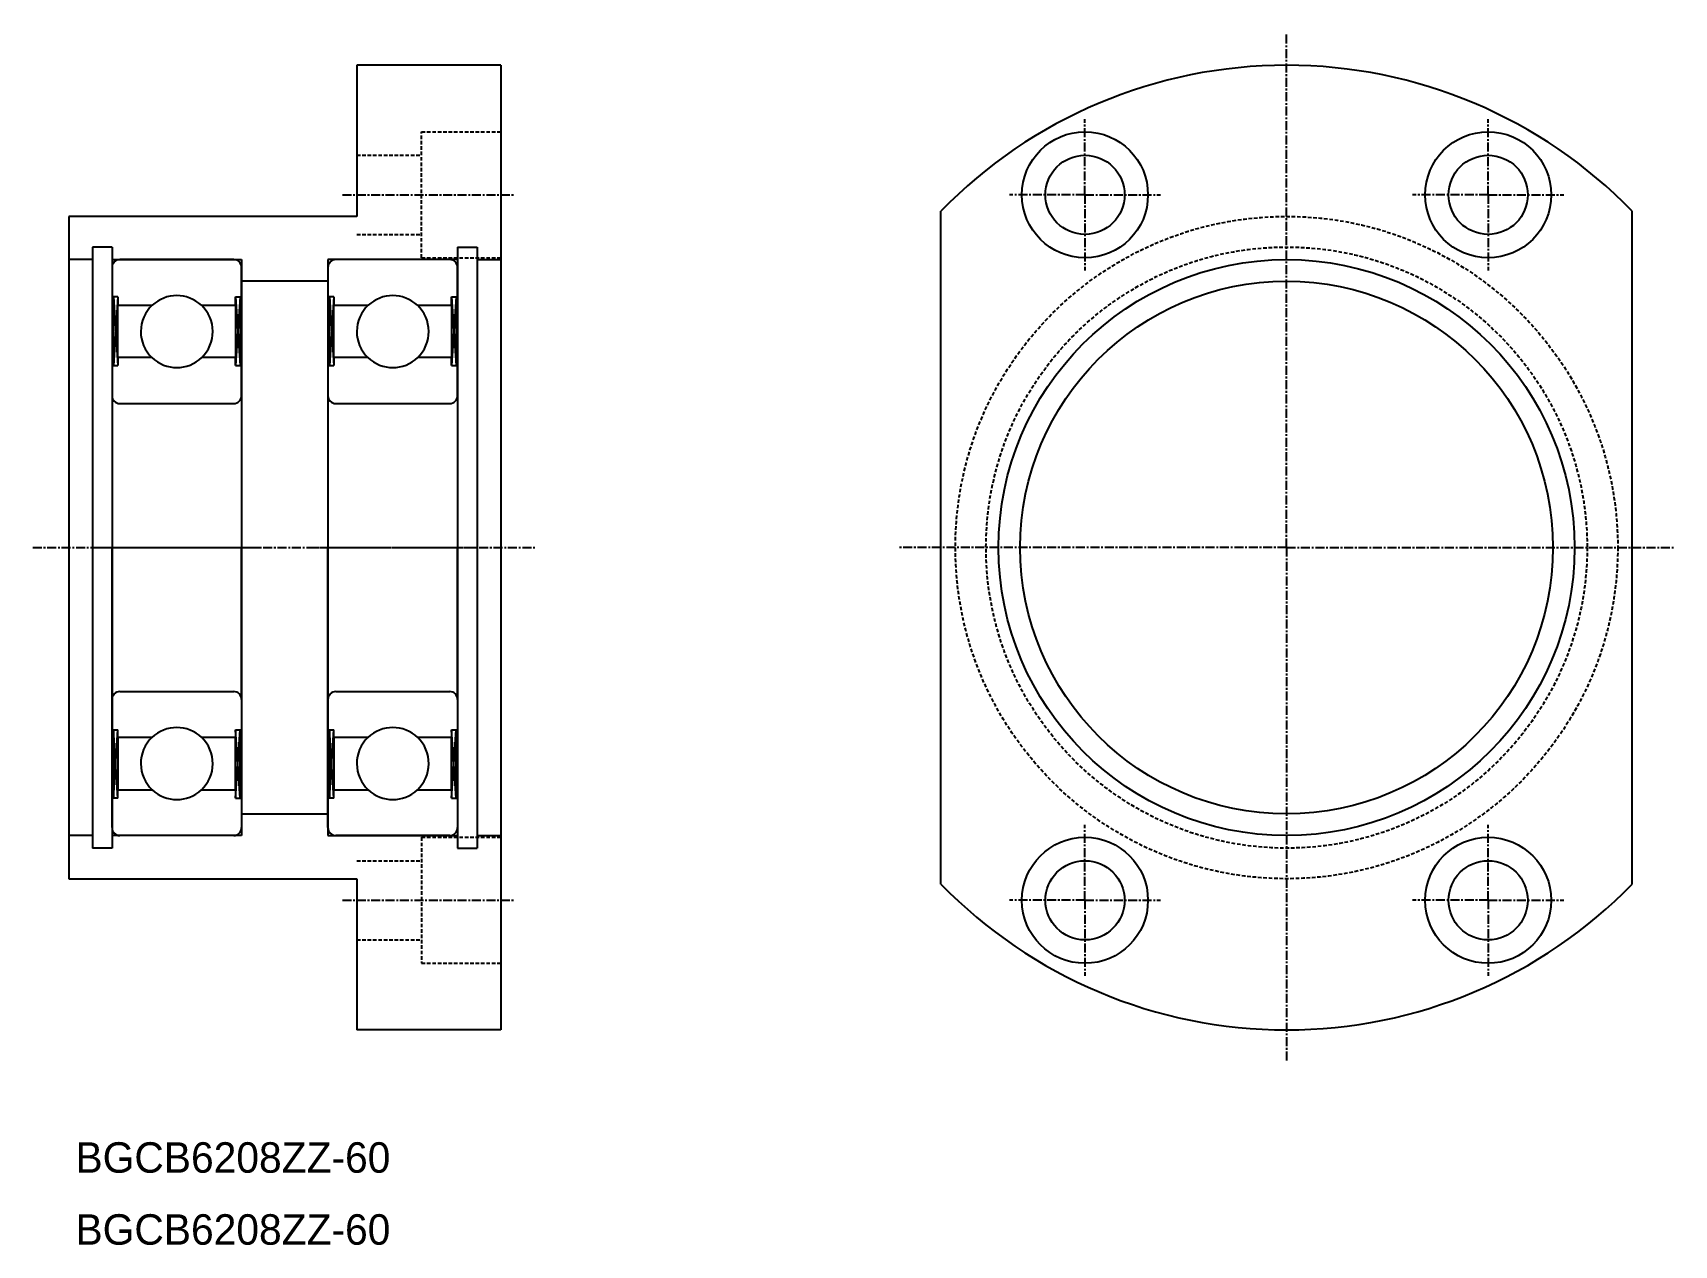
# Model space of a CAD drawing. Extents: x -121 to 107, y -108 to 60.
import ezdxf

# ---------------------------------------------------------------- set-up
doc = ezdxf.new("R2010")
doc.units = 0
doc.linetypes.add('CENTER', pattern=[2, 1.25, -0.25, 0.25, -0.25])
doc.linetypes.add('DASHED', pattern=[0.75, 0.5, -0.25])
doc.layers.get('0').update_dxf_attribs({"linetype": 'CONTINUOUS'})
doc.layers.add('CENTER', color=1, linetype='CENTER')

msp = doc.modelspace()

# ---------------------------------------------------------------- linework, layer by layer
at = {"color": 7, "linetype": 'CONTINUOUS'}
for p, q in [((-55.66, 55.41), (-75.66, 55.41)), ((-75.66, 55.41), (-75.66, 34.41)), ((-55.66, 55.41), (-55.66, -78.59)), ((-75.66, 34.41), (-115.66, 34.41)), ((-115.66, 34.41), (-115.66, -57.59)), ((5.48, -58.33), (5.48, 35.16)), ((101.48, -58.33), (101.48, 35.16)), ((-109.66, 30.16), (-112.36, 30.16)), ((-112.36, 30.16), (-112.36, -53.34)), ((-109.66, 30.16), (-109.66, -53.34)), ((-61.66, 30.16), (-58.96, 30.16)), ((-61.66, 30.16), (-61.66, -53.34)), ((-58.96, 30.16), (-58.96, -53.34)), ((-112.36, 28.41), (-115.66, 28.41)), ((-109.66, 28.41), (-91.66, 28.41)), ((-92.76, 28.41), (-108.56, 28.41)), ((-91.66, 28.41), (-91.66, -51.59)), ((-61.66, 28.41), (-79.66, 28.41)), ((-79.66, 28.41), (-79.66, -51.59)), ((-62.76, 28.41), (-78.56, 28.41)), ((-58.96, 28.41), (-55.66, 28.41)), ((-109.66, 27.31), (-109.66, 23.24)), ((-91.66, 23.24), (-91.66, 27.31)), ((-79.66, 25.41), (-91.66, 25.41)), ((-79.66, 27.31), (-79.66, 23.24)), ((-61.66, 23.24), (-61.66, 27.31)), ((-108.83, 23.24), (-109.66, 23.24)), ((-109.66, 23.24), (-109.66, 13.71)), ((-109.45, 13.71), (-109.45, 23.24)), ((-109.45, 23.24), (-108.83, 13.71)), ((-108.83, 23.24), (-109.45, 13.71)), ((-108.83, 23.24), (-108.83, 22.06)), ((-92.49, 22.06), (-92.49, 23.24)), ((-92.49, 23.24), (-91.66, 23.24)), ((-92.49, 23.24), (-91.86, 13.71)), ((-91.86, 23.24), (-92.49, 13.71)), ((-91.86, 23.24), (-91.86, 13.71)), ((-91.66, 23.24), (-91.66, 13.71)), ((-79.66, 23.24), (-79.66, 13.71)), ((-78.83, 23.24), (-79.66, 23.24)), ((-78.83, 23.24), (-79.45, 13.71)), ((-79.45, 23.24), (-78.83, 13.71)), ((-79.45, 13.71), (-79.45, 23.24)), ((-78.83, 23.24), (-78.83, 22.06)), ((-61.86, 23.24), (-62.49, 13.71)), ((-62.49, 23.24), (-61.86, 13.71)), ((-62.49, 23.24), (-61.66, 23.24)), ((-62.49, 22.06), (-62.49, 23.24)), ((-61.86, 23.24), (-61.86, 13.71)), ((-61.66, 23.24), (-61.66, 13.71)), ((-108.83, 22.06), (-104.07, 22.06)), ((-108.83, 14.81), (-108.83, 22.06)), ((-97.24, 22.06), (-92.49, 22.06)), ((-92.49, 22.06), (-92.49, 14.81)), ((-78.83, 14.81), (-78.83, 22.06)), ((-78.83, 22.06), (-74.07, 22.06)), ((-67.24, 22.06), (-62.49, 22.06)), ((-62.49, 22.06), (-62.49, 14.81)), ((-109.66, 13.71), (-109.66, 9.51)), ((-109.66, 13.71), (-108.83, 13.71)), ((-104.13, 14.81), (-108.83, 14.81)), ((-108.83, 14.81), (-108.83, 13.71)), ((-92.49, 14.81), (-97.19, 14.81)), ((-92.49, 13.71), (-92.49, 14.81)), ((-92.49, 13.71), (-91.66, 13.71)), ((-91.66, 9.51), (-91.66, 13.71)), ((-79.66, 13.71), (-78.83, 13.71)), ((-79.66, 13.71), (-79.66, 9.51)), ((-78.83, 14.81), (-78.83, 13.71)), ((-74.13, 14.81), (-78.83, 14.81)), ((-62.49, 14.81), (-67.19, 14.81)), ((-62.49, 13.71), (-62.49, 14.81)), ((-62.49, 13.71), (-61.66, 13.71)), ((-61.66, 9.51), (-61.66, 13.71)), ((-109.66, 9.51), (-109.66, -11.59)), ((-91.66, 9.51), (-91.66, -11.59)), ((-79.66, 9.51), (-79.66, -11.59)), ((-61.66, 9.51), (-61.66, -11.59)), ((-108.56, 8.41), (-92.76, 8.41)), ((-78.56, 8.41), (-62.76, 8.41)), ((-109.66, -32.69), (-109.66, -11.59)), ((-91.66, -32.69), (-91.66, -11.59)), ((-79.66, -32.69), (-79.66, -11.59)), ((-61.66, -32.69), (-61.66, -11.59)), ((-108.56, -31.59), (-92.76, -31.59)), ((-78.56, -31.59), (-62.76, -31.59)), ((-109.66, -36.89), (-109.66, -32.69)), ((-91.66, -32.69), (-91.66, -36.89)), ((-79.66, -36.89), (-79.66, -32.69)), ((-61.66, -32.69), (-61.66, -36.89)), ((-109.66, -46.41), (-109.66, -36.89)), ((-109.66, -36.89), (-108.83, -36.89)), ((-109.45, -36.89), (-109.45, -46.41)), ((-109.45, -46.41), (-108.83, -36.89)), ((-108.83, -46.41), (-109.45, -36.89)), ((-108.83, -37.99), (-108.83, -36.89)), ((-104.13, -37.99), (-108.83, -37.99)), ((-108.83, -37.99), (-108.83, -45.24)), ((-92.49, -37.99), (-97.19, -37.99)), ((-92.49, -36.89), (-92.49, -37.99)), ((-92.49, -36.89), (-91.66, -36.89)), ((-92.49, -46.41), (-91.86, -36.89)), ((-91.86, -46.41), (-92.49, -36.89)), ((-92.49, -45.24), (-92.49, -37.99)), ((-91.86, -46.41), (-91.86, -36.89)), ((-91.66, -46.41), (-91.66, -36.89)), ((-79.66, -36.89), (-78.83, -36.89)), ((-79.66, -46.41), (-79.66, -36.89)), ((-78.83, -46.41), (-79.45, -36.89)), ((-79.45, -46.41), (-78.83, -36.89)), ((-79.45, -36.89), (-79.45, -46.41)), ((-78.83, -37.99), (-78.83, -36.89)), ((-78.83, -37.99), (-78.83, -45.24)), ((-74.13, -37.99), (-78.83, -37.99)), ((-62.49, -37.99), (-67.19, -37.99)), ((-61.86, -46.41), (-62.49, -36.89)), ((-62.49, -46.41), (-61.86, -36.89)), ((-62.49, -36.89), (-61.66, -36.89)), ((-62.49, -36.89), (-62.49, -37.99)), ((-62.49, -45.24), (-62.49, -37.99)), ((-61.86, -46.41), (-61.86, -36.89)), ((-61.66, -46.41), (-61.66, -36.89)), ((-108.83, -45.24), (-104.07, -45.24)), ((-108.83, -46.41), (-108.83, -45.24)), ((-97.24, -45.24), (-92.49, -45.24)), ((-92.49, -45.24), (-92.49, -46.41)), ((-78.83, -46.41), (-78.83, -45.24)), ((-78.83, -45.24), (-74.07, -45.24)), ((-67.24, -45.24), (-62.49, -45.24)), ((-62.49, -45.24), (-62.49, -46.41)), ((-109.66, -50.49), (-109.66, -46.41)), ((-108.83, -46.41), (-109.66, -46.41)), ((-92.49, -46.41), (-91.66, -46.41)), ((-91.66, -46.41), (-91.66, -50.49)), ((-78.83, -46.41), (-79.66, -46.41)), ((-79.66, -50.49), (-79.66, -46.41)), ((-62.49, -46.41), (-61.66, -46.41)), ((-61.66, -46.41), (-61.66, -50.49)), ((-91.66, -48.59), (-79.66, -48.59)), ((-112.36, -51.59), (-115.66, -51.59)), ((-91.66, -51.59), (-109.66, -51.59)), ((-92.76, -51.59), (-108.56, -51.59)), ((-79.66, -51.59), (-61.66, -51.59)), ((-62.76, -51.59), (-78.56, -51.59)), ((-58.96, -51.59), (-55.66, -51.59)), ((-109.66, -53.34), (-112.36, -53.34)), ((-61.66, -53.34), (-58.96, -53.34)), ((-115.66, -57.59), (-75.66, -57.59)), ((-75.66, -57.59), (-75.66, -78.59)), ((-55.66, -78.59), (-75.66, -78.59))]:
    msp.add_line(p, q, dxfattribs=at)
at = {"color": 3, "linetype": 'DASHED'}
for p, q in [((-66.66, 46.16), (-55.66, 46.16)), ((-66.66, 28.66), (-66.66, 46.16)), ((-75.66, 42.91), (-66.66, 42.91)), ((-75.66, 31.91), (-66.66, 31.91)), ((-66.66, 28.66), (-55.66, 28.66)), ((-66.66, -51.84), (-55.66, -51.84)), ((-66.66, -51.84), (-66.66, -69.34)), ((-75.66, -55.09), (-66.66, -55.09)), ((-75.66, -66.09), (-66.66, -66.09)), ((-66.66, -69.34), (-55.66, -69.34))]:
    msp.add_line(p, q, dxfattribs=at)
at = {"color": 7, "linetype": 'CONTINUOUS'}
for centre, radius in [((25.48, 37.41), 8.75), ((81.48, 37.41), 8.75), ((25.48, 37.41), 5.5), ((81.48, 37.41), 5.5), ((53.48, -11.59), 40), ((53.48, -11.59), 37), ((25.48, -60.59), 8.75), ((81.48, -60.59), 8.75), ((25.48, -60.59), 5.5), ((81.48, -60.59), 5.5)]:
    msp.add_circle(centre, radius, dxfattribs=at)
at = {"color": 3, "linetype": 'DASHED'}
for radius in [46, 41.75]:
    msp.add_circle((53.48, -11.59), radius, dxfattribs=at)
at = {"color": 7, "linetype": 'CONTINUOUS'}
for centre, radius, start, end in [((53.48, -11.59), 67, 44.2405, 135.7595), ((-108.56, 27.31), 1.1, 90, 180), ((-92.76, 27.31), 1.1, 0, 90), ((-78.56, 27.31), 1.1, 90, 180), ((-62.76, 27.31), 1.1, 0, 90), ((-100.66, 18.41), 5, 46.8864, 133.1136), ((-70.66, 18.41), 5, 46.8864, 133.1136), ((-100.66, 18.41), 5, 133.1136, 226.0545), ((-100.66, 18.41), 5, 313.9455, 46.8864), ((-70.66, 18.41), 5, 133.1136, 226.0545), ((-70.66, 18.41), 5, 313.9455, 46.8864), ((-100.66, 18.41), 5, 226.0545, 313.9455), ((-70.66, 18.41), 5, 226.0545, 313.9455), ((-108.56, 9.51), 1.1, 180, 270), ((-92.76, 9.51), 1.1, 270, 0), ((-78.56, 9.51), 1.1, 180, 270), ((-62.76, 9.51), 1.1, 270, 0), ((-108.56, -32.69), 1.1, 90, 180), ((-92.76, -32.69), 1.1, 0, 90), ((-78.56, -32.69), 1.1, 90, 180), ((-62.76, -32.69), 1.1, 0, 90), ((-100.66, -41.59), 5, 133.9455, 226.8864), ((-100.66, -41.59), 5, 46.0545, 133.9455), ((-100.66, -41.59), 5, 313.1136, 46.0545), ((-70.66, -41.59), 5, 133.9455, 226.8864), ((-70.66, -41.59), 5, 46.0545, 133.9455), ((-70.66, -41.59), 5, 313.1136, 46.0545), ((-100.66, -41.59), 5, 226.8864, 313.1136), ((-70.66, -41.59), 5, 226.8864, 313.1136), ((-108.56, -50.49), 1.1, 180, 270), ((-92.76, -50.49), 1.1, 270, 0), ((-78.56, -50.49), 1.1, 180, 270), ((-62.76, -50.49), 1.1, 270, 0), ((53.48, -11.59), 67, 224.2405, 315.7595)]:
    msp.add_arc(centre, radius, start, end, dxfattribs=at)
at = {"layer": 'CENTER', "color": 1, "linetype": 'CENTER'}
for p, q in [((53.48, -11.59), (53.48, 59.91)), ((25.48, 37.41), (25.48, 47.91)), ((81.48, 37.41), (81.48, 47.91)), ((-77.66, 37.41), (-53.66, 37.41)), ((25.48, 37.41), (14.98, 37.41)), ((25.48, 37.41), (35.98, 37.41)), ((25.48, 37.41), (25.48, 26.91)), ((81.48, 37.41), (70.98, 37.41)), ((81.48, 37.41), (81.48, 26.91)), ((81.48, 37.41), (91.98, 37.41)), ((-120.66, -11.59), (-50.66, -11.59)), ((-112.36, -11.59), (-88.96, -11.59)), ((-82.36, -11.59), (-58.96, -11.59)), ((53.48, -11.59), (-0.43, -11.59)), ((53.48, -11.59), (107.31, -11.59)), ((53.48, -11.59), (53.48, -83.09)), ((25.48, -60.59), (25.48, -50.09)), ((81.48, -60.59), (81.48, -50.09)), ((-77.66, -60.59), (-53.66, -60.59)), ((-77.66, -60.59), (-53.66, -60.59)), ((25.48, -60.59), (14.98, -60.59)), ((25.48, -60.59), (35.98, -60.59)), ((25.48, -60.59), (25.48, -71.09)), ((81.48, -60.59), (70.98, -60.59)), ((81.48, -60.59), (91.98, -60.59)), ((81.48, -60.59), (81.48, -71.09))]:
    msp.add_line(p, q, dxfattribs=at)

# ---------------------------------------------------------------- texts
at = {"color": 7, "linetype": 'CONTINUOUS'}
for p in [(-114.73, -98.43), (-114.73, -108.43)]:
    msp.add_text('BGCB6208ZZ-60', height=4.2333, dxfattribs=at).set_placement(p)

doc.saveas('drawing.dxf')
